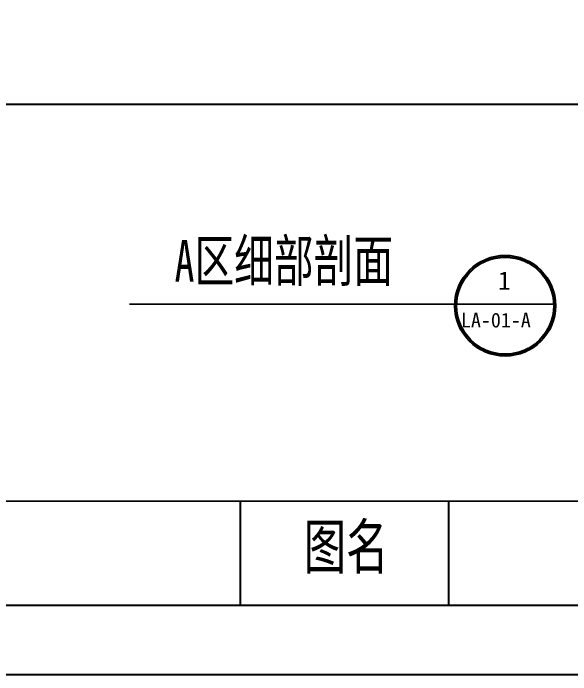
# Model space of a CAD drawing. Extents: x -45948 to -32738, y 12741 to 19047.
# Drawn here: x -41933 to -41129, y 16129 to 17082 of the extents above; entities that cross this region are included whole.
import ezdxf

# ---------------------------------------------------------------- set-up
doc = ezdxf.new("R2010")
doc.units = 0
for name, color, linetype in [('LEVEL', 2, 'CONTINUOUS'), ('TEXT', 41, 'CONTINUOUS'), ('TK', 1, 'CONTINUOUS')]:
    doc.layers.add(name, color=color, linetype=linetype)
doc.styles.add('STYLE1', font='simsun.ttf', dxfattribs={"width": 0.7})

msp = doc.modelspace()

# ---------------------------------------------------------------- hatches: boundary and pattern name
at = {"layer": 'TEXT', "linetype": 'CONTINUOUS'}
h = msp.add_hatch(color=256, dxfattribs=at)
edge = h.paths.add_edge_path()
edge.add_arc((-41223.56948, 16660.9228), 72.5, 0, 360)
edge = h.paths.add_edge_path(flags=16)
edge.add_arc((-41223.56948, 16660.9228), 70, 0, 360)

# ---------------------------------------------------------------- linework, layer by layer
at = {"layer": 'LEVEL'}
msp.add_line((-42989.02253, 16951.53166), (-39965.64251, 16951.53166), dxfattribs=at)
at = {"layer": 'TEXT', "linetype": 'CONTINUOUS', "const_width": 2.5}
msp.add_lwpolyline([(-41765.54672, 16663.22593), (-41153.60738, 16663.22593)], dxfattribs=at)
at = {"layer": 'TEXT', "linetype": 'CONTINUOUS'}
for radius in [72.5, 70]:
    msp.add_circle((-41223.56948, 16660.9228), radius, dxfattribs=at)
at = {"layer": 'TK', "linetype": 'CONTINUOUS'}
for p, q in [((-41604.99957, 16229.13136), (-41604.99957, 16379.13136)), ((-41304.99957, 16229.13136), (-41304.99957, 16379.13136)), ((-39429.99957, 16229.13136), (-43279.99957, 16229.13136)), ((-39329.99957, 16129.13136), (-43529.99957, 16129.13136))]:
    msp.add_line(p, q, dxfattribs=at)
at = {"layer": 'TK', "linetype": 'CONTINUOUS', "const_width": 2.5}
for points in [[(-43279.99957, 18979.13136), (-43279.99957, 16229.13136), (-39429.99957, 16229.13136), (-39429.99957, 18979.13136), (-43279.99957, 18979.13136)], [(-43279.99957, 16379.13136), (-39429.99957, 16379.13136)]]:
    msp.add_lwpolyline(points, dxfattribs=at)

# ---------------------------------------------------------------- texts
at = {"layer": 'TEXT', "linetype": 'CONTINUOUS', "style": 'STYLE1', "width": 0.7}
msp.add_text('A区细部剖面', height=60, dxfattribs=at).set_placement((-41700.2762, 16695.67763))
at = {"layer": 'TEXT', "linetype": 'CONTINUOUS'}
for s, height, p in [('1', 26.43715, (-41233.73011, 16683.86668)), ('LA-01-A', 21.14972, (-41287.26822, 16629.5824))]:
    msp.add_text(s, height=height, dxfattribs=at).set_placement(p)
at = {"layer": 'TK', "linetype": 'CONTINUOUS', "style": 'STYLE1', "width": 0.7}
msp.add_text('图名', height=64, dxfattribs=at).set_placement((-41514.10047, 16281.73008))

doc.saveas('drawing.dxf')
